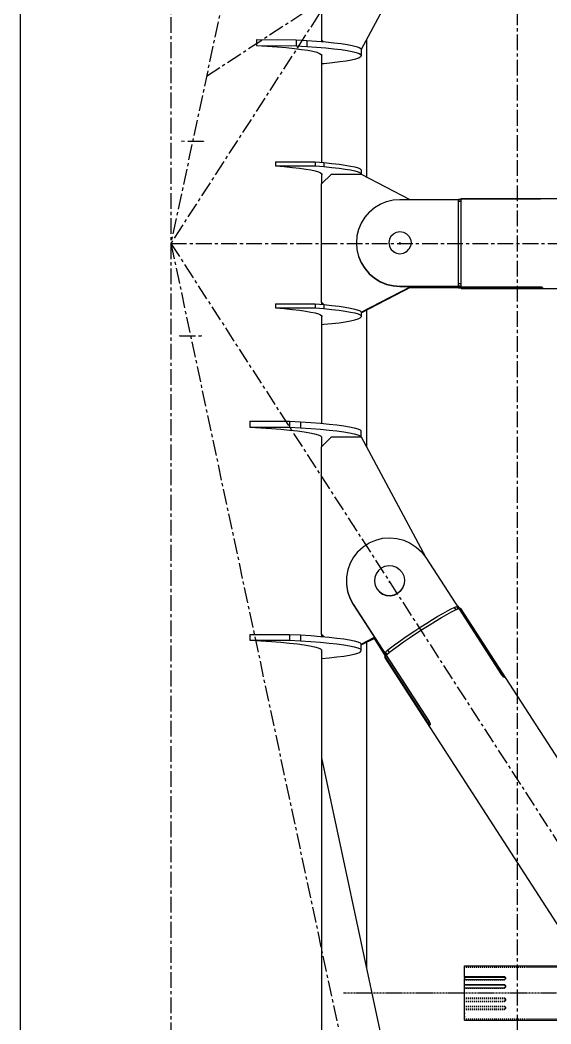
# Model space of a CAD drawing. Header units: millimetres. Extents: x 5143 to 30813, y 232 to 21408.
# Drawn here: x 22824 to 23092, y 13706 to 14213 of the extents above; entities that cross this region are included whole.
import ezdxf

# ---------------------------------------------------------------- set-up
doc = ezdxf.new("R2010")
doc.units = ezdxf.units.MM
doc.header["$LTSCALE"] = 0.25
for name, pattern in [('CENTER', [50.8, 31.75, -6.35, 6.35, -6.35]), ('XKITLINE00', [0]), ('XKITLINE02', [4, 2, -2]), ('XKITLINE03', [6, 3, -1, 1, -1])]:
    doc.linetypes.add(name, pattern=pattern)

msp = doc.modelspace()

# ---------------------------------------------------------------- linework, layer by layer
at = {"color": 8, "linetype": 'CENTER'}
for p, q in [((23075, 15209.12), (23075, 13540.01)), ((23075, 14920.27), (22900, 14100.27)), ((23430, 14920.27), (22900, 14100.27)), ((22918.04, 14184.83), (23351.52, 14468)), ((22900, 14354.32), (22900, 12689.51)), ((22916.48, 14151.85), (22905.53, 14151.88)), ((22900, 14100.27), (23075, 13280.27)), ((22900, 14100.27), (23430, 13280.27)), ((22900, 14100.27), (23430, 14100.27)), ((23015.8, 14100.63), (23015.8, 14099.92)), ((22904.48, 14053.62), (22915.43, 14053.59)), ((23010.5, 13928.8), (23010.5, 13929.82))]:
    msp.add_line(p, q, dxfattribs=at)
at = {"color": 8, "linetype": 'XKITLINE00'}
for p, q in [((22823.8, 14354.32), (22823.8, 12689.51)), ((22976.2, 14303.14), (22976.2, 14202.29)), ((23029.16, 14259.94), (22996.2, 14198.32)), ((22943.29, 14203.27), (22943.29, 14200.28)), ((22943.29, 14203.27), (22963.26, 14203.19)), ((22963.26, 14203.19), (22963.26, 14200.2)), ((22963.26, 14203.19), (22968.65, 14202.87)), ((22976.2, 14203.17), (22977.15, 14202.21)), ((22998.8, 14203.17), (22998.8, 14133.97)), ((22943.29, 14200.28), (22963.26, 14200.2)), ((22943.29, 14200.28), (22948.68, 14199.96)), ((22948.68, 14199.96), (22953.69, 14199.6)), ((22953.69, 14199.6), (22958.28, 14199.21)), ((22958.28, 14199.21), (22962.41, 14198.79)), ((22962.41, 14198.79), (22966.05, 14198.34)), ((22963.26, 14200.2), (22968.65, 14199.88)), ((22966.05, 14198.34), (22969.17, 14197.87)), ((22968.65, 14202.87), (22968.65, 14199.88)), ((22968.65, 14202.87), (22973.67, 14202.51)), ((22968.65, 14199.88), (22973.67, 14199.52)), ((22973.67, 14202.51), (22978.25, 14202.12)), ((22973.67, 14199.52), (22978.25, 14199.13)), ((22976.2, 14202.39), (22976.3, 14202.28)), ((22978.25, 14202.12), (22982.38, 14201.7)), ((22978.25, 14199.13), (22982.38, 14198.7)), ((22982.38, 14201.7), (22986.02, 14201.25)), ((22982.38, 14198.7), (22986.02, 14198.26)), ((22986.02, 14201.25), (22989.14, 14200.77)), ((22986.02, 14198.26), (22989.14, 14197.78)), ((22989.14, 14200.77), (22991.72, 14200.28)), ((22991.72, 14200.28), (22993.74, 14199.77)), ((22993.74, 14199.77), (22995.17, 14199.25)), ((22995.17, 14199.25), (22996.01, 14198.72)), ((22996.01, 14198.72), (22996.26, 14198.19)), ((22996.26, 14198.19), (22996.26, 14195.2)), ((22969.17, 14197.87), (22971.75, 14197.37)), ((22971.75, 14197.37), (22973.76, 14196.86)), ((22973.76, 14196.86), (22975.2, 14196.34)), ((22975.2, 14196.34), (22976.04, 14195.81)), ((22976.04, 14195.81), (22976.29, 14195.28)), ((22976.2, 14195.48), (22976.2, 14141.22)), ((22976.29, 14195.28), (22976.2, 14195.15)), ((22988.62, 14192.62), (22991.3, 14193.11)), ((22989.14, 14197.78), (22991.72, 14197.29)), ((22991.3, 14193.11), (22993.41, 14193.62)), ((22991.72, 14197.29), (22993.74, 14196.78)), ((22993.41, 14193.62), (22994.95, 14194.14)), ((22993.74, 14196.78), (22995.17, 14196.26)), ((22994.95, 14194.14), (22995.9, 14194.67)), ((22995.17, 14196.26), (22996.01, 14195.73)), ((22996.26, 14195.2), (22995.9, 14194.67)), ((22996.01, 14195.73), (22996.26, 14195.2)), ((22976.2, 14191.19), (22977.46, 14191.29)), ((22977.46, 14191.29), (22981.67, 14191.71)), ((22981.67, 14191.71), (22985.4, 14192.16)), ((22985.4, 14192.16), (22988.62, 14192.62)), ((22952.88, 14141.49), (22952.88, 14139.5)), ((22952.88, 14141.49), (22972.88, 14141.49)), ((22952.88, 14139.5), (22957.34, 14139.13)), ((22952.88, 14139.5), (22972.88, 14139.5)), ((22957.34, 14139.13), (22961.4, 14138.74)), ((22961.4, 14138.74), (22965.01, 14138.31)), ((22965.01, 14138.31), (22968.16, 14137.87)), ((22968.16, 14137.87), (22970.81, 14137.4)), ((22970.81, 14137.4), (22972.96, 14136.92)), ((22972.88, 14141.49), (22972.88, 14139.5)), ((22972.88, 14141.49), (22977.34, 14141.13)), ((22972.88, 14139.5), (22977.34, 14139.13)), ((22977.34, 14141.13), (22977.34, 14139.13)), ((22977.34, 14141.13), (22981.4, 14140.73)), ((22977.34, 14139.13), (22981.4, 14138.74)), ((22981.4, 14140.73), (22985.01, 14140.31)), ((22981.4, 14138.74), (22985.01, 14138.31)), ((22985.01, 14140.31), (22988.16, 14139.86)), ((22985.01, 14138.31), (22988.16, 14137.87)), ((22988.16, 14139.86), (22990.81, 14139.4)), ((22988.16, 14137.87), (22990.81, 14137.4)), ((22990.81, 14139.4), (22992.96, 14138.92)), ((22990.81, 14137.4), (22992.96, 14136.92)), ((22992.96, 14138.92), (22994.59, 14138.42)), ((22994.59, 14138.42), (22995.68, 14137.92)), ((22995.68, 14137.92), (22996.23, 14137.41)), ((22996.23, 14137.41), (22996.23, 14135.42)), ((22972.96, 14136.92), (22974.59, 14136.43)), ((22974.59, 14136.43), (22975.68, 14135.93)), ((22975.68, 14135.93), (22976.23, 14135.42)), ((22976.2, 14135.45), (22976.2, 14130.34)), ((22976.2, 14130.34), (22981.2, 14135.32)), ((22976.2, 14134.88), (22976.23, 14134.91)), ((22976.23, 14135.42), (22976.23, 14134.91)), ((22981.2, 14135.32), (22996.2, 14135.32)), ((22992.96, 14136.92), (22994.59, 14136.43)), ((22994.59, 14136.43), (22995.68, 14135.93)), ((22995.68, 14135.93), (22996.23, 14135.42)), ((22996.2, 14135.32), (23020.8, 14122.56)), ((22996.23, 14135.42), (22996.23, 14135.31)), ((22976.2, 14131.11), (22977.03, 14131.17)), ((22976.2, 14070.37), (22976.2, 14130.34)), ((23009, 14121.49), (23012.35, 14122.29)), ((23012.35, 14122.29), (23015.8, 14122.56)), ((23015.8, 14122.56), (23046.8, 14122.56)), ((23045.3, 14122.62), (23045.3, 14122.56)), ((23045.3, 14122.62), (23046.8, 14122.62)), ((23045.3, 14122.44), (23046.8, 14122.44)), ((23045.3, 14120.41), (23045.3, 14122.44)), ((23046.8, 14123.05), (23046.8, 14123.03)), ((23046.8, 14123.05), (23283.2, 14123.05)), ((23046.8, 14122.9), (23046.8, 14123.05)), ((23046.8, 14123.03), (23086.8, 14123.03)), ((23046.8, 14087.01), (23046.8, 14122.9)), ((23046.8, 14122.9), (23086.8, 14122.9)), ((23086.8, 14123.03), (23087.11, 14123.03)), ((23086.8, 14123.03), (23086.8, 14122.9)), ((23086.8, 14122.9), (23087.11, 14122.91)), ((23087.11, 14123.03), (23087.39, 14123.03)), ((23087.11, 14123.03), (23087.11, 14122.91)), ((23087.11, 14122.91), (23087.39, 14122.93)), ((23087.39, 14123.03), (23087.63, 14123.03)), ((23087.39, 14122.93), (23087.63, 14122.97)), ((23087.63, 14123.03), (23087.8, 14123.03)), ((23087.63, 14122.97), (23087.8, 14123.02)), ((23000.24, 14116.14), (23002.86, 14118.37)), ((23002.86, 14118.37), (23005.81, 14120.17)), ((23005.81, 14120.17), (23009, 14121.49)), ((23045.3, 14121.7), (23046.8, 14121.7)), ((23045.3, 14078.83), (23045.3, 14120.41)), ((22998, 14113.52), (22996.19, 14110.59)), ((23000.24, 14116.14), (22998, 14113.52)), ((22994.87, 14107.41), (22994.07, 14104.06)), ((22996.19, 14110.59), (22994.87, 14107.41)), ((22994.07, 14104.06), (22993.8, 14100.63)), ((23010.47, 14102.42), (23010.2, 14100.69)), ((23011.26, 14103.97), (23010.47, 14102.42)), ((23011.26, 14103.97), (23012.5, 14105.21)), ((23012.5, 14105.21), (23014.06, 14106)), ((23014.06, 14106), (23015.8, 14106.28)), ((23015.8, 14106.28), (23017.53, 14106)), ((23017.53, 14106), (23019.09, 14105.21)), ((23019.09, 14105.21), (23020.33, 14103.97)), ((23020.33, 14103.97), (23021.12, 14102.42)), ((23021.12, 14102.42), (23021.4, 14100.69)), ((22993.8, 14100.63), (22994.07, 14097.2)), ((22993.8, 14100.47), (22994.07, 14097.04)), ((22994.07, 14097.2), (22994.87, 14093.85)), ((22994.07, 14097.04), (22994.87, 14093.69)), ((23010.2, 14100.69), (23010.47, 14098.97)), ((23010.2, 14100.63), (23010.47, 14098.9)), ((23010.47, 14098.97), (23011.26, 14097.41)), ((23010.47, 14098.9), (23011.26, 14097.35)), ((23011.26, 14097.41), (23012.5, 14096.18)), ((23011.26, 14097.35), (23012.5, 14096.11)), ((23019.09, 14096.18), (23020.33, 14097.41)), ((23019.09, 14096.11), (23020.33, 14097.35)), ((23021.12, 14098.97), (23020.33, 14097.41)), ((23021.12, 14098.9), (23020.33, 14097.35)), ((23021.4, 14100.69), (23021.12, 14098.97)), ((23021.4, 14100.63), (23021.12, 14098.9)), ((22994.87, 14093.85), (22996.19, 14090.67)), ((22994.87, 14093.69), (22996.19, 14090.52)), ((23012.5, 14096.18), (23014.06, 14095.38)), ((23012.5, 14096.11), (23014.06, 14095.32)), ((23014.06, 14095.38), (23015.8, 14095.11)), ((23014.06, 14095.32), (23015.8, 14095.05)), ((23015.8, 14095.11), (23017.53, 14095.38)), ((23015.8, 14095.05), (23017.53, 14095.32)), ((23015.8, 14095.11), (23015.8, 14095.05)), ((23017.53, 14095.38), (23019.09, 14096.18)), ((23017.53, 14095.32), (23019.09, 14096.11)), ((22996.19, 14090.67), (22998, 14087.74)), ((22996.19, 14090.52), (22998, 14087.58)), ((22998, 14087.74), (23000.24, 14085.12)), ((22998, 14087.58), (23000.24, 14084.96)), ((23046.8, 14078.37), (23046.8, 14087.01)), ((23000.24, 14085.12), (23002.86, 14082.89)), ((23000.24, 14084.96), (23002.86, 14082.73)), ((23002.86, 14082.89), (23005.81, 14081.09)), ((23002.86, 14082.73), (23005.81, 14080.93)), ((22996.23, 14065.56), (23021.25, 14078.54)), ((22996.23, 14065.24), (23021.86, 14078.54)), ((23005.81, 14081.09), (23009, 14079.77)), ((23005.81, 14080.93), (23009, 14079.61)), ((23009, 14079.77), (23012.35, 14078.97)), ((23009, 14079.61), (23012.35, 14078.81)), ((23012.35, 14078.97), (23012.35, 14078.81)), ((23012.35, 14078.97), (23015.8, 14078.7)), ((23012.35, 14078.81), (23015.8, 14078.54)), ((23015.8, 14078.7), (23015.8, 14078.54)), ((23015.8, 14078.7), (23046.8, 14078.7)), ((23015.8, 14078.54), (23046.8, 14078.54)), ((23020.8, 14077.99), (23045.3, 14077.99)), ((23021.1, 14078.15), (23045.3, 14078.15)), ((23045.3, 14080.12), (23046.8, 14080.12)), ((23045.3, 14078.83), (23046.8, 14078.83)), ((23045.3, 14077.93), (23045.3, 14078.53)), ((23045.3, 14078.31), (23046.8, 14078.31)), ((23045.3, 14078.12), (23046.8, 14078.12)), ((23045.3, 14077.93), (23046.8, 14077.93)), ((23046.8, 14078.37), (23046.8, 14078.31)), ((23046.8, 14078.37), (23086.8, 14078.37)), ((23046.8, 14077.5), (23046.8, 14078.37)), ((23046.8, 14077.89), (23086.8, 14077.89)), ((23046.8, 14077.5), (23283.2, 14077.5)), ((23086.8, 14078.37), (23087.11, 14078.36)), ((23086.8, 14078.37), (23086.8, 14077.89)), ((23086.8, 14077.89), (23087.11, 14077.9)), ((23087.11, 14078.36), (23087.11, 14077.9)), ((23087.11, 14078.36), (23087.39, 14078.31)), ((23087.11, 14077.9), (23087.39, 14077.92)), ((23087.39, 14078.31), (23087.63, 14078.24)), ((23087.39, 14077.92), (23087.63, 14077.96)), ((23087.63, 14078.24), (23087.8, 14078.15)), ((23087.63, 14077.96), (23087.8, 14078)), ((23087.8, 14078.15), (23087.88, 14078.1)), ((23087.8, 14078), (23087.88, 14078.05)), ((23087.88, 14078.1), (23087.88, 14078.05)), ((22952.88, 14069.72), (22952.88, 14067.72)), ((22952.88, 14069.72), (22972.88, 14069.72)), ((22952.88, 14067.72), (22957.34, 14067.36)), ((22952.88, 14067.72), (22972.88, 14067.72)), ((22957.34, 14067.36), (22961.4, 14066.96)), ((22961.4, 14066.96), (22965.01, 14066.54)), ((22965.01, 14066.54), (22968.16, 14066.09)), ((22968.16, 14066.09), (22970.81, 14065.63)), ((22972.88, 14069.72), (22972.88, 14067.72)), ((22972.88, 14069.72), (22977.34, 14069.35)), ((22972.88, 14067.72), (22977.34, 14067.36)), ((22976.2, 14070.53), (22977.38, 14069.35)), ((22976.2, 14070.37), (22976.2, 14069.44)), ((22976.2, 14070.21), (22977.03, 14069.38)), ((22977.34, 14069.35), (22977.34, 14067.36)), ((22977.34, 14069.35), (22981.4, 14068.95)), ((22977.34, 14067.36), (22981.4, 14066.96)), ((22981.4, 14068.95), (22985.01, 14068.53)), ((22981.4, 14066.96), (22985.01, 14066.54)), ((22985.01, 14068.53), (22988.16, 14068.09)), ((22985.01, 14066.54), (22988.16, 14066.09)), ((22988.16, 14068.09), (22990.81, 14067.62)), ((22988.16, 14066.09), (22990.81, 14065.63)), ((22990.81, 14067.62), (22992.96, 14067.14)), ((22992.96, 14067.14), (22994.59, 14066.65)), ((22994.59, 14066.65), (22995.68, 14066.15)), ((22995.68, 14066.15), (22996.23, 14065.64)), ((22998.8, 14066.57), (22998.8, 13997.66)), ((22970.81, 14065.63), (22972.96, 14065.15)), ((22972.96, 14065.15), (22974.59, 14064.65)), ((22974.59, 14064.65), (22975.68, 14064.15)), ((22975.68, 14064.15), (22976.23, 14063.64)), ((22976.2, 14063.67), (22976.2, 14009.34)), ((22976.2, 14063.11), (22976.23, 14063.14)), ((22976.23, 14063.64), (22976.23, 14063.14)), ((22988.16, 14060.69), (22990.81, 14061.15)), ((22990.81, 14065.63), (22992.96, 14065.15)), ((22990.81, 14061.15), (22992.96, 14061.63)), ((22992.96, 14065.15), (22994.59, 14064.65)), ((22992.96, 14061.63), (22994.59, 14062.13)), ((22994.59, 14064.65), (22995.68, 14064.15)), ((22994.59, 14062.13), (22995.68, 14062.63)), ((22995.68, 14064.15), (22996.23, 14063.64)), ((22995.68, 14062.63), (22996.23, 14063.14)), ((22996.23, 14065.64), (22996.23, 14063.64)), ((22996.23, 14063.64), (22996.23, 14063.14)), ((22976.2, 14059.33), (22977.34, 14059.42)), ((22977.34, 14059.42), (22981.4, 14059.82)), ((22981.4, 14059.82), (22985.01, 14060.24)), ((22985.01, 14060.24), (22988.16, 14060.69)), ((22939.95, 14010.4), (22959.95, 14010.4)), ((22939.95, 14010.4), (22939.95, 14007.41)), ((22959.95, 14010.4), (22965.55, 14010.1)), ((22959.95, 14010.4), (22959.95, 14007.41)), ((22939.95, 14007.41), (22945.55, 14007.11)), ((22939.95, 14007.41), (22959.95, 14007.41)), ((22945.55, 14007.11), (22950.79, 14006.77)), ((22950.79, 14006.77), (22955.63, 14006.4)), ((22955.63, 14006.4), (22960.04, 14006)), ((22959.95, 14007.41), (22965.55, 14007.11)), ((22960.04, 14006), (22963.97, 14005.56)), ((22963.97, 14005.56), (22967.4, 14005.1)), ((22965.55, 14010.1), (22970.79, 14009.76)), ((22965.55, 14010.1), (22965.55, 14007.11)), ((22965.55, 14007.11), (22970.79, 14006.77)), ((22970.79, 14009.76), (22975.63, 14009.39)), ((22970.79, 14006.77), (22975.63, 14006.4)), ((22975.63, 14009.39), (22980.04, 14008.99)), ((22975.63, 14006.4), (22980.04, 14006)), ((22980.04, 14008.99), (22983.97, 14008.55)), ((22980.04, 14006), (22983.97, 14005.56)), ((22983.97, 14008.55), (22987.4, 14008.09)), ((22983.97, 14005.56), (22987.4, 14005.1)), ((22987.4, 14008.09), (22990.3, 14007.61)), ((22990.3, 14007.61), (22992.65, 14007.11)), ((22992.65, 14007.11), (22994.43, 14006.6)), ((22994.43, 14006.6), (22995.62, 14006.07)), ((22995.62, 14006.07), (22996.22, 14005.54)), ((22996.22, 14002.47), (22996.22, 14005.54)), ((22967.4, 14005.1), (22970.3, 14004.62)), ((22970.3, 14004.62), (22972.65, 14004.12)), ((22972.65, 14004.12), (22974.43, 14003.61)), ((22974.43, 14003.61), (22975.62, 14003.08)), ((22975.62, 14003.08), (22976.22, 14002.55)), ((22976.2, 14002.57), (22976.2, 13997.54)), ((22976.2, 13997.54), (22981.2, 14002.52)), ((22976.2, 14002), (22976.22, 14002.02)), ((22976.22, 14002.55), (22976.22, 14002.02)), ((22981.2, 14002.52), (22996.2, 14002.52)), ((22987.4, 14005.1), (22990.3, 14004.62)), ((22990.3, 14004.62), (22992.65, 14004.12)), ((22992.65, 14004.12), (22994.43, 14003.61)), ((22994.43, 14003.61), (22995.62, 14003.08)), ((22995.62, 14003.08), (22996.22, 14002.55)), ((22996.2, 14002.52), (23028.62, 13941.86)), ((22976.2, 13998.22), (22976.95, 13998.29)), ((22976.2, 13902.6), (22976.2, 13997.54)), ((23000.24, 13949), (23003.55, 13950.42)), ((23003.55, 13950.42), (23007.04, 13951.28)), ((23007.04, 13951.28), (23010.63, 13951.56)), ((23010.63, 13951.56), (23014.22, 13951.24)), ((23014.22, 13951.24), (23017.7, 13950.33)), ((23017.7, 13950.33), (23020.99, 13948.87)), ((22994.55, 13944.64), (22992.32, 13941.83)), ((22994.55, 13944.64), (22997.21, 13947.06)), ((22997.21, 13947.06), (23000.24, 13949)), ((23020.99, 13948.87), (23023.99, 13946.89)), ((23023.99, 13946.89), (23026.63, 13944.44)), ((23026.63, 13944.44), (23028.82, 13941.6)), ((22992.32, 13941.83), (22990.59, 13938.68)), ((23028.82, 13941.6), (23045.5, 13915.79)), ((22989.4, 13935.29), (22988.78, 13931.76)), ((22990.59, 13938.68), (22989.4, 13935.29)), ((23004.87, 13935.04), (23003.74, 13933.41)), ((23004.87, 13935.04), (23006.38, 13936.32)), ((23006.38, 13936.32), (23008.17, 13937.16)), ((23008.17, 13937.16), (23010.12, 13937.52)), ((23010.12, 13937.52), (23012.1, 13937.36)), ((23012.1, 13937.36), (23013.97, 13936.69)), ((23013.97, 13936.69), (23015.6, 13935.56)), ((23015.6, 13935.56), (23016.88, 13934.05)), ((22988.78, 13931.76), (22988.76, 13928.17)), ((23003.07, 13931.55), (23002.9, 13929.58)), ((23002.9, 13929.58), (23003.26, 13927.64)), ((23002.9, 13929.52), (23003.26, 13927.57)), ((23002.9, 13929.52), (23003.26, 13927.57)), ((23002.9, 13929.46), (23003.26, 13927.51)), ((23003.74, 13933.41), (23003.07, 13931.55)), ((23016.88, 13934.05), (23017.73, 13932.27)), ((23017.73, 13932.27), (23018.09, 13930.32)), ((23018.09, 13930.32), (23017.92, 13928.35)), ((22988.76, 13928.17), (22988.76, 13927.93)), ((22988.76, 13928.17), (22989.33, 13924.62)), ((22988.76, 13927.93), (22989.33, 13924.39)), ((22989.33, 13924.62), (22990.48, 13921.22)), ((22989.33, 13924.39), (22990.48, 13920.98)), ((23003.26, 13927.64), (23004.11, 13925.85)), ((23003.26, 13927.57), (23004.11, 13925.78)), ((23003.26, 13927.57), (23004.11, 13925.78)), ((23003.26, 13927.51), (23004.11, 13925.72)), ((23004.11, 13925.85), (23005.39, 13924.34)), ((23004.11, 13925.85), (23004.11, 13925.78)), ((23004.11, 13925.78), (23004.11, 13925.72)), ((23004.11, 13925.78), (23005.39, 13924.28)), ((23004.11, 13925.78), (23005.39, 13924.28)), ((23004.11, 13925.72), (23005.39, 13924.21)), ((23005.39, 13924.34), (23007.02, 13923.21)), ((23005.39, 13924.28), (23007.02, 13923.15)), ((23005.39, 13924.28), (23007.02, 13923.15)), ((23005.39, 13924.21), (23007.02, 13923.09)), ((23014.61, 13923.58), (23016.13, 13924.86)), ((23014.61, 13923.52), (23016.13, 13924.8)), ((23014.61, 13923.52), (23016.13, 13924.8)), ((23014.61, 13923.46), (23016.13, 13924.74)), ((23017.25, 13926.49), (23016.13, 13924.86)), ((23017.25, 13926.42), (23016.13, 13924.8)), ((23017.25, 13926.42), (23016.13, 13924.8)), ((23017.25, 13926.36), (23016.13, 13924.74)), ((23017.92, 13928.35), (23017.25, 13926.49)), ((23017.92, 13928.29), (23017.25, 13926.42)), ((23017.92, 13928.29), (23017.25, 13926.42)), ((23017.92, 13928.22), (23017.25, 13926.36)), ((22990.48, 13921.22), (22990.48, 13920.98)), ((22990.48, 13921.22), (22992.17, 13918.05)), ((22990.48, 13920.98), (22992.17, 13917.82)), ((23007.02, 13923.21), (23008.89, 13922.55)), ((23007.02, 13923.15), (23008.89, 13922.48)), ((23007.02, 13923.15), (23008.89, 13922.48)), ((23007.02, 13923.09), (23008.89, 13922.42)), ((23008.89, 13922.55), (23010.87, 13922.38)), ((23008.89, 13922.48), (23010.87, 13922.32)), ((23008.89, 13922.48), (23010.87, 13922.32)), ((23008.89, 13922.42), (23010.87, 13922.26)), ((23010.87, 13922.38), (23012.82, 13922.74)), ((23010.87, 13922.32), (23012.82, 13922.67)), ((23010.87, 13922.32), (23012.82, 13922.67)), ((23010.87, 13922.26), (23012.82, 13922.61)), ((23012.82, 13922.74), (23014.61, 13923.58)), ((23012.82, 13922.67), (23014.61, 13923.52)), ((23012.82, 13922.67), (23014.61, 13923.52)), ((23012.82, 13922.61), (23014.61, 13923.46)), ((23014.61, 13923.58), (23014.61, 13923.52)), ((23014.61, 13923.52), (23014.61, 13923.46)), ((22992.17, 13918.05), (23008.85, 13892.24)), ((22992.17, 13918.05), (22992.17, 13917.82)), ((22992.17, 13917.82), (23030.52, 13858.49)), ((23037.52, 13913.34), (23039.77, 13914.6)), ((23039.52, 13912.81), (23041.89, 13914.11)), ((23039.77, 13914.6), (23041.68, 13915.62)), ((23041.68, 13915.62), (23043.21, 13916.36)), ((23041.89, 13914.11), (23043.81, 13915.09)), ((23043.21, 13916.36), (23044.31, 13916.81)), ((23043.21, 13916.36), (23043.98, 13915.16)), ((23043.81, 13915.09), (23045.23, 13915.71)), ((23044.31, 13916.81), (23045.07, 13915.64)), ((23044.8, 13916.87), (23044.93, 13916.95)), ((23044.93, 13916.95), (23045.1, 13916.93)), ((23044.93, 13916.95), (23045.75, 13915.7)), ((23045.1, 13916.93), (23045.85, 13915.76)), ((23045.23, 13915.71), (23045.5, 13915.79)), ((23045.5, 13915.79), (23067.17, 13882.27)), ((23045.62, 13915.61), (23046.14, 13915.95)), ((23045.62, 13915.61), (23045.75, 13915.7)), ((23046.14, 13915.95), (23046.39, 13915.84)), ((23046.14, 13915.95), (23067.8, 13882.43)), ((23046.39, 13915.84), (23322.02, 13489.39)), ((23029.34, 13908.41), (23032.24, 13910.2)), ((23030.51, 13907.42), (23033.75, 13909.41)), ((23032.24, 13910.2), (23034.98, 13911.86)), ((23033.75, 13909.41), (23036.78, 13911.23)), ((23034.98, 13911.86), (23037.52, 13913.34)), ((23036.78, 13911.23), (23039.52, 13912.81)), ((23020.5, 13902.66), (23023.39, 13904.59)), ((23023.39, 13904.59), (23026.37, 13906.52)), ((23023.84, 13903.13), (23027.18, 13905.3)), ((23026.37, 13906.52), (23029.34, 13908.41)), ((23027.18, 13905.3), (23030.51, 13907.42)), ((22939.95, 13902.73), (22959.95, 13902.73)), ((22939.95, 13902.73), (22939.95, 13899.74)), ((22939.95, 13899.74), (22945.55, 13899.44)), ((22939.95, 13899.74), (22959.95, 13899.74)), ((22945.55, 13899.44), (22950.79, 13899.11)), ((22950.79, 13899.11), (22955.63, 13898.74)), ((22955.63, 13898.74), (22960.04, 13898.33)), ((22959.95, 13902.73), (22965.55, 13902.43)), ((22959.95, 13902.73), (22959.95, 13899.74)), ((22959.95, 13899.74), (22965.55, 13899.44)), ((22965.55, 13902.43), (22970.79, 13902.1)), ((22965.55, 13902.43), (22965.55, 13899.44)), ((22965.55, 13899.44), (22970.79, 13899.11)), ((22970.79, 13902.1), (22975.63, 13901.73)), ((22970.79, 13899.11), (22975.63, 13898.74)), ((22975.63, 13901.73), (22980.04, 13901.32)), ((22975.63, 13898.74), (22980.04, 13898.33)), ((22976.2, 13902.83), (22977.47, 13901.56)), ((22976.2, 13902.6), (22976.2, 13901.67)), ((22976.2, 13902.36), (22976.95, 13901.6)), ((22980.04, 13901.32), (22983.97, 13900.89)), ((22983.97, 13900.89), (22987.4, 13900.43)), ((22987.4, 13900.43), (22990.3, 13899.95)), ((22990.3, 13899.95), (22992.65, 13899.45)), ((22992.65, 13899.45), (22994.43, 13898.93)), ((22994.43, 13898.93), (22995.62, 13898.41)), ((22996.22, 13897.86), (23002.88, 13901.25)), ((22996.22, 13897.39), (23003.11, 13900.9)), ((22998.8, 13898.7), (22998.8, 13734.41)), ((23002.72, 13900.7), (23007.71, 13892.98)), ((23002.84, 13900.76), (23007.79, 13893.1)), ((23012.96, 13897.38), (23015.21, 13899.01)), ((23014.83, 13896.95), (23017.57, 13898.89)), ((23015.21, 13899.01), (23017.75, 13900.79)), ((23017.57, 13898.89), (23020.61, 13900.97)), ((23017.75, 13900.79), (23020.5, 13902.66)), ((23020.61, 13900.97), (23023.84, 13903.13)), ((22960.04, 13898.33), (22963.97, 13897.9)), ((22963.97, 13897.9), (22967.4, 13897.44)), ((22967.4, 13897.44), (22970.3, 13896.96)), ((22970.3, 13896.96), (22972.65, 13896.46)), ((22972.65, 13896.46), (22974.43, 13895.94)), ((22974.43, 13895.94), (22975.62, 13895.42)), ((22975.62, 13895.42), (22976.22, 13894.89)), ((22976.2, 13894.91), (22976.2, 13321.22)), ((22976.2, 13894.33), (22976.22, 13894.35)), ((22976.22, 13894.89), (22976.22, 13894.35)), ((22980.04, 13898.33), (22983.97, 13897.9)), ((22983.97, 13897.9), (22987.4, 13897.44)), ((22987.4, 13897.44), (22990.3, 13896.96)), ((22990.3, 13896.96), (22992.65, 13896.46)), ((22992.65, 13896.46), (22994.43, 13895.94)), ((22994.43, 13895.94), (22995.62, 13895.42)), ((22994.43, 13893.3), (22995.62, 13893.82)), ((22995.62, 13898.41), (22996.22, 13897.88)), ((22995.62, 13895.42), (22996.22, 13894.89)), ((22995.62, 13893.82), (22996.22, 13894.35)), ((22996.22, 13894.35), (22996.22, 13897.88)), ((23008.42, 13893.75), (23009.52, 13894.72)), ((23008.42, 13893.75), (23009.18, 13892.57)), ((23009.13, 13892.52), (23010.54, 13893.72)), ((23009.52, 13894.72), (23011.05, 13895.94)), ((23009.52, 13894.72), (23010.3, 13893.51)), ((23010.54, 13893.72), (23012.46, 13895.21)), ((23011.05, 13895.94), (23012.96, 13897.38)), ((23012.46, 13895.21), (23014.83, 13896.95)), ((22976.2, 13890.56), (22980.04, 13890.91)), ((22980.04, 13890.91), (22983.97, 13891.34)), ((22983.97, 13891.34), (22987.4, 13891.8)), ((22987.4, 13891.8), (22990.3, 13892.28)), ((22990.3, 13892.28), (22992.65, 13892.78)), ((22992.65, 13892.78), (22994.43, 13893.3)), ((23007.63, 13892.86), (23007.58, 13892.69)), ((23007.8, 13893.1), (23007.63, 13892.86)), ((23007.63, 13892.86), (23008.38, 13891.7)), ((23007.8, 13893.1), (23008.04, 13893.26)), ((23007.8, 13893.1), (23008.61, 13891.84)), ((23008.22, 13891.59), (23007.97, 13891.16)), ((23007.97, 13891.16), (23283.6, 13464.71)), ((23008.22, 13891.59), (23008.85, 13892)), ((23008.22, 13891.59), (23029.89, 13858.07)), ((23008.61, 13891.84), (23008.85, 13892)), ((23008.85, 13892.25), (23009.13, 13892.52)), ((23008.85, 13892.25), (23030.52, 13858.73)), ((23008.85, 13892.24), (23008.85, 13892.15)), ((23008.85, 13892.15), (23008.9, 13892.18)), ((23008.85, 13892.15), (23030.52, 13858.63)), ((23067.17, 13882.27), (23067.38, 13881.95)), ((23067.29, 13882.1), (23067.8, 13882.43)), ((23067.38, 13881.95), (23067.61, 13881.66)), ((23067.51, 13881.79), (23067.99, 13882.1)), ((23067.61, 13881.66), (23067.83, 13881.41)), ((23067.8, 13882.43), (23068.01, 13882.11)), ((23067.83, 13881.41), (23068.04, 13881.21)), ((23068.01, 13882.11), (23068.19, 13881.81)), ((23068.04, 13881.21), (23068.21, 13881.09)), ((23068.19, 13881.81), (23068.35, 13881.55)), ((23068.21, 13881.09), (23068.34, 13881.03)), ((23068.34, 13881.03), (23068.43, 13881.06)), ((23068.35, 13881.55), (23068.41, 13881.43)), ((23068.41, 13881.43), (23068.44, 13881.33)), ((23068.46, 13881.16), (23068.43, 13881.06)), ((23068.44, 13881.33), (23068.46, 13881.16)), ((23029.89, 13858.07), (23030.52, 13858.48)), ((23030.1, 13857.76), (23030.81, 13858.22)), ((23030.52, 13858.73), (23030.72, 13858.4)), ((23030.52, 13858.63), (23030.56, 13858.66)), ((23030.52, 13858.63), (23030.52, 13858.49)), ((23030.52, 13858.49), (23030.62, 13858.56)), ((23030.52, 13858.48), (23030.63, 13858.55)), ((23030.72, 13858.4), (23030.88, 13858.07)), ((23029.89, 13858.07), (23030.1, 13857.76)), ((23030.1, 13857.76), (23030.3, 13857.47)), ((23030.3, 13857.47), (23030.49, 13857.23)), ((23030.49, 13857.23), (23030.58, 13857.13)), ((23030.58, 13857.13), (23030.67, 13857.07)), ((23030.67, 13857.07), (23030.84, 13856.99)), ((23030.84, 13856.99), (23030.98, 13857)), ((23030.88, 13858.07), (23031, 13857.75)), ((23030.98, 13857), (23031.06, 13857.09)), ((23031, 13857.75), (23031.08, 13857.47)), ((23031.1, 13857.25), (23031.06, 13857.09)), ((23031.08, 13857.47), (23031.1, 13857.25)), ((22976.2, 13840.31), (23005.96, 13700.84))]:
    msp.add_line(p, q, dxfattribs=at)
at = {"color": 7, "linetype": 'XKITLINE00'}
for p, q in [((23048.33, 13735.17), (23096.3, 13735.17)), ((23048.33, 13732.02), (23048.33, 13735.17)), ((23048.33, 13729.6), (23048.33, 13732.02)), ((23048.33, 13729.86), (23068.33, 13729.86)), ((23048.33, 13729.6), (23068.33, 13729.6)), ((23048.33, 13729.6), (23048.33, 13728.4)), ((23048.33, 13728.4), (23068.33, 13728.4)), ((23048.33, 13725.6), (23048.33, 13728.4)), ((23068.33, 13729.86), (23068.59, 13729.81)), ((23068.33, 13729.86), (23068.33, 13729.6)), ((23068.33, 13729.6), (23068.59, 13729.56)), ((23068.33, 13728.4), (23068.59, 13728.43)), ((23068.59, 13729.81), (23068.83, 13729.72)), ((23068.59, 13729.56), (23068.83, 13729.47)), ((23068.59, 13728.43), (23068.83, 13728.54)), ((23068.83, 13729.47), (23068.86, 13729.45)), ((23068.83, 13728.54), (23069.02, 13728.7)), ((23068.85, 13729.71), (23069.02, 13729.56)), ((23068.86, 13729.45), (23069.02, 13729.31)), ((23069.02, 13729.56), (23069.14, 13729.36)), ((23069.02, 13729.31), (23069.14, 13729.11)), ((23069.14, 13728.9), (23069.02, 13728.7)), ((23069.14, 13729.36), (23069.18, 13729.13)), ((23069.18, 13729.13), (23069.14, 13728.9)), ((23069.16, 13729.01), (23069.14, 13729.11)), ((23048.33, 13725.85), (23068.33, 13725.85)), ((23048.33, 13725.6), (23068.33, 13725.6)), ((23048.33, 13724.22), (23048.33, 13725.6)), ((23048.33, 13724.22), (23068.33, 13724.22)), ((23048.33, 13721.24), (23048.33, 13724.22)), ((23048.33, 13718.21), (23048.33, 13721.24)), ((23068.33, 13725.85), (23068.59, 13725.81)), ((23068.33, 13725.85), (23068.33, 13725.6)), ((23068.33, 13725.6), (23068.59, 13725.56)), ((23068.33, 13724.22), (23068.59, 13724.28)), ((23068.59, 13725.81), (23068.83, 13725.69)), ((23068.59, 13725.81), (23068.59, 13725.56)), ((23068.59, 13725.56), (23068.83, 13725.44)), ((23068.59, 13724.28), (23068.83, 13724.38)), ((23068.83, 13725.69), (23069.02, 13725.51)), ((23068.83, 13725.44), (23069.02, 13725.26)), ((23068.83, 13724.38), (23069.02, 13724.56)), ((23069.02, 13725.51), (23069.14, 13725.29)), ((23069.02, 13725.26), (23069.14, 13725.04)), ((23069.14, 13724.78), (23069.02, 13724.56)), ((23069.14, 13725.29), (23069.18, 13725.04)), ((23069.18, 13725.04), (23069.14, 13724.78)), ((23069.16, 13724.91), (23069.14, 13725.04)), ((23048.33, 13709.1), (23048.33, 13718.21)), ((23048.33, 13708.16), (23048.33, 13709.1)), ((23048.33, 13707.88), (23048.33, 13708.16)), ((23048.33, 13707.88), (23096.3, 13707.88))]:
    msp.add_line(p, q, dxfattribs=at)
at = {"color": 3, "linetype": 'XKITLINE02'}
for p, q in [((23048.33, 13734.57), (23281.65, 13734.57)), ((23048.33, 13730.26), (23048.33, 13732.02)), ((23048.33, 13728.4), (23048.33, 13729.87)), ((23048.33, 13728.15), (23068.33, 13728.15)), ((23048.33, 13725.6), (23048.33, 13727.43)), ((23068.33, 13728.4), (23068.33, 13728.15)), ((23068.33, 13728.15), (23068.59, 13728.18)), ((23068.59, 13728.43), (23068.59, 13728.18)), ((23068.59, 13728.18), (23068.83, 13728.29)), ((23068.83, 13729.72), (23068.85, 13729.71)), ((23068.83, 13728.29), (23069.02, 13728.45)), ((23069.14, 13728.65), (23069.02, 13728.45)), ((23069.18, 13728.88), (23069.14, 13728.65)), ((23069.18, 13728.88), (23069.16, 13729.01)), ((23069.18, 13729.13), (23069.18, 13728.88)), ((23048.33, 13724.22), (23048.33, 13724.7)), ((23048.33, 13723.95), (23068.33, 13723.95)), ((23048.33, 13718.35), (23048.33, 13721.24)), ((23068.33, 13724.22), (23068.33, 13723.95)), ((23068.33, 13723.95), (23068.59, 13724)), ((23068.59, 13724), (23068.83, 13724.13)), ((23068.86, 13724.16), (23068.83, 13724.13)), ((23068.86, 13724.16), (23069.02, 13724.31)), ((23069.14, 13724.53), (23069.02, 13724.31)), ((23069.18, 13724.79), (23069.14, 13724.53)), ((23069.18, 13724.79), (23069.16, 13724.91)), ((23069.18, 13725.04), (23069.18, 13724.79)), ((23048.33, 13719.1), (23068.33, 13719.1)), ((23048.33, 13718.83), (23068.33, 13718.83)), ((23048.33, 13717.45), (23068.33, 13717.45)), ((23048.33, 13717.2), (23068.33, 13717.2)), ((23068.33, 13719.1), (23068.59, 13719.05)), ((23068.33, 13719.1), (23068.33, 13718.83)), ((23068.33, 13718.83), (23068.59, 13718.77)), ((23068.33, 13717.45), (23068.59, 13717.49)), ((23068.33, 13717.45), (23068.33, 13717.2)), ((23068.33, 13717.2), (23068.59, 13717.24)), ((23068.59, 13719.05), (23068.83, 13718.93)), ((23068.59, 13718.77), (23068.83, 13718.67)), ((23068.59, 13717.49), (23068.83, 13717.61)), ((23068.59, 13717.49), (23068.59, 13717.24)), ((23068.59, 13717.24), (23068.83, 13717.36)), ((23068.83, 13718.93), (23068.86, 13718.89)), ((23068.83, 13718.67), (23069.02, 13718.49)), ((23068.83, 13717.61), (23069.02, 13717.79)), ((23068.83, 13717.36), (23069.02, 13717.54)), ((23068.86, 13718.89), (23069.02, 13718.74)), ((23069.02, 13718.74), (23069.14, 13718.52)), ((23069.02, 13718.49), (23069.14, 13718.27)), ((23069.14, 13718.01), (23069.02, 13717.79)), ((23069.14, 13717.76), (23069.02, 13717.54)), ((23069.14, 13718.52), (23069.18, 13718.26)), ((23069.18, 13718.02), (23069.14, 13718.27)), ((23069.14, 13718.01), (23069.18, 13718.26)), ((23069.18, 13718.02), (23069.14, 13717.76)), ((23069.18, 13718.26), (23069.18, 13718.02)), ((23048.33, 13714.65), (23048.33, 13715.86)), ((23048.33, 13714.9), (23068.33, 13714.9)), ((23048.33, 13714.65), (23068.33, 13714.65)), ((23048.33, 13713.45), (23068.33, 13713.45)), ((23048.33, 13713.19), (23068.33, 13713.19)), ((23048.33, 13711.5), (23048.33, 13710.68)), ((23068.33, 13714.9), (23068.59, 13714.87)), ((23068.33, 13714.9), (23068.33, 13714.65)), ((23068.33, 13714.65), (23068.59, 13714.62)), ((23068.33, 13713.45), (23068.59, 13713.49)), ((23068.33, 13713.45), (23068.33, 13713.19)), ((23068.33, 13713.19), (23068.59, 13713.24)), ((23068.59, 13714.87), (23068.83, 13714.76)), ((23068.59, 13714.87), (23068.59, 13714.62)), ((23068.59, 13714.62), (23068.83, 13714.51)), ((23068.59, 13713.49), (23068.83, 13713.58)), ((23068.59, 13713.24), (23068.83, 13713.33)), ((23068.83, 13714.76), (23069.02, 13714.6)), ((23068.83, 13714.51), (23069.02, 13714.35)), ((23068.83, 13713.58), (23068.86, 13713.61)), ((23068.83, 13713.33), (23069.02, 13713.49)), ((23068.86, 13713.61), (23069.02, 13713.74)), ((23069.02, 13714.6), (23069.14, 13714.4)), ((23069.02, 13714.35), (23069.14, 13714.15)), ((23069.14, 13713.94), (23069.02, 13713.74)), ((23069.14, 13713.69), (23069.02, 13713.49)), ((23069.14, 13714.4), (23069.18, 13714.17)), ((23069.18, 13714.17), (23069.14, 13713.94)), ((23069.14, 13714.15), (23069.18, 13713.92)), ((23069.18, 13713.92), (23069.14, 13713.69)), ((23069.18, 13714.17), (23069.18, 13713.92)), ((23048.33, 13709.1), (23048.33, 13710.68)), ((23048.33, 13709.89), (23048.33, 13709.1)), ((23048.33, 13708.48), (23281.65, 13708.48))]:
    msp.add_line(p, q, dxfattribs=at)
at = {"color": 1, "linetype": 'XKITLINE03'}
msp.add_line((23342.49, 13721.53), (22987.49, 13721.52), dxfattribs=at)
at = {"color": 8, "linetype": 'XKITLINE00'}
for centre in [(22918.04, 14184.83), (22905.53, 14151.88), (22916.48, 14151.85), (22900, 14100.27), (22900, 14100.27), (22900, 14100.27), (22900, 14100.27), (22900, 14100.27), (23015.8, 14100.63), (23015.8, 14099.92), (22904.48, 14053.62), (22915.43, 14053.59), (23010.5, 13929.82), (23010.5, 13928.8)]:
    msp.add_circle(centre, 0.05, dxfattribs=at)
at = {"color": 1, "linetype": 'XKITLINE00'}
msp.add_circle((22987.49, 13721.52), 0.05, dxfattribs=at)

doc.saveas('drawing.dxf')
